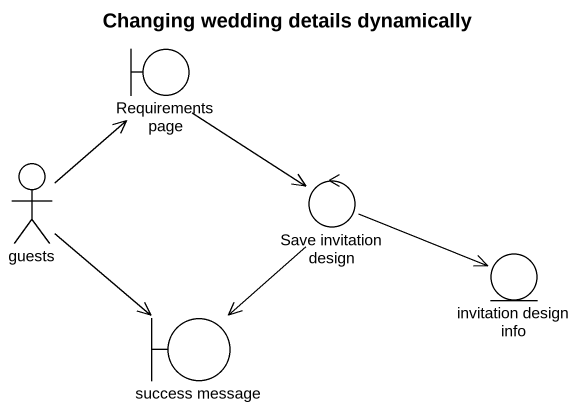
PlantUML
@startuml
title Changing wedding details dynamically
boundary "Requirements page" as Requirements_page
actor guests
control "Save invitation design" as Save_invitation_design
entity "invitation design info" as invitation_design_info
boundary "success message" as success_message
Requirements_page --> Save_invitation_design
guests -up-> Requirements_page
guests --> success_message
Save_invitation_design -right-> invitation_design_info
Save_invitation_design --> success_message
@enduml
